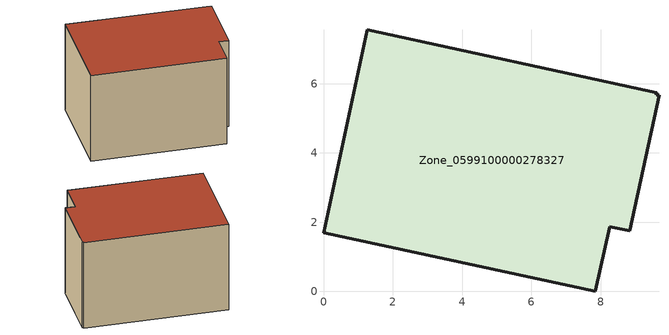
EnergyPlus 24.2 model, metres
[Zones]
Zone_0599100000278327
 floor ground (C_G): 0,1.69 1.26,7.56 9.62,5.74 9.6,5.68 9.69,5.66 8.84,1.75 8.26,1.87 7.85,0 z0
 wall outside (C_F): 1.26,7.56 0,1.69 7.85,0 8.26,1.87 8.84,1.75 9.69,5.66 9.6,5.68 9.62,5.74 1.26,7.56 z0:5.66
 roof outside (C_R): 8.84,1.75 9.69,5.66 9.6,5.68 9.62,5.74 1.26,7.56 0,1.69 7.85,0 8.26,1.87 z5.66
[BUILDING]
Pand.0599100000278327: North Axis=0; Terrain=City; Loads Convergence Tolerance Value=0.04; Temperature Convergence Tolerance Value=0.4; Solar Distribution=FullExterior; Maximum Number of Warmup Days=25; Minimum Number of Warmup Days=1
[Site:Location]
Rotterdam.The.Hague.AP_ZH_NLD Design_Conditions: Latitude=51.96; Longitude=4.45; Time Zone=1; Elevation=-4.5
[SITE:GROUNDTEMPERATURE:BUILDINGSURFACE]
18, 18, 18, 18, 18, 18, 18, 18, 18, 18, 18, 18
[MATERIAL] Thermal Absorptance=0.9; Solar Absorptance=0.7; Visible Absorptance=0.7
Name | Roughness | Thickness | Conductivity | Density | Specific Heat
G.TI.1975-1991 | MediumSmooth | 0.15 | 0.288461 | 540 | 1210
F.TI.1975-1991 | Rough | 0.3 | 0.230769 | 1920 | 840
R.TI.1975-1991 | MediumRough | 0.2 | 0.153846 | 1500 | 1000
[CONSTRUCTION]
C_G: G.TI.1975-1991
C_F: F.TI.1975-1991
C_R: R.TI.1975-1991
[ZONE]
Zone_0599100000278327: Type=1; Multiplier=1; Ceiling Height=Autocalculate; Volume=Autocalculate; Floor Area=autocalculate; Part of Total Floor Area=Yes
[ZONEINFILTRATION:DESIGNFLOWRATE]
Infil_Zone_0599100000278327: Zone or ZoneList or Space or SpaceList=Zone_0599100000278327; Schedule=AlwaysOn; Design Flow Rate Calculation Method=Flow/Area; Flow Rate per Floor Area=0.003; Constant Term Coefficient=1; Temperature Term Coefficient=0; Velocity Term Coefficient=0; Velocity Squared Term Coefficient=0
[HVACTEMPLATE:ZONE:IDEALLOADSAIRSYSTEM]
Zone_0599100000278327: Maximum Heating Supply Air Temperature=50; Minimum Cooling Supply Air Temperature=13; Maximum Heating Supply Air Humidity Ratio=0.0156; Minimum Cooling Supply Air Humidity Ratio=0.0077; Heating Limit=NoLimit; Cooling Limit=NoLimit; Dehumidification Control Type=ConstantSensibleHeatRatio; Cooling Sensible Heat Ratio=0.7; Dehumidification Setpoint=60; Humidification Control Type=None; Humidification Setpoint=30; Outdoor Air Method=None; Outdoor Air Flow Rate per Person=0.00944; Outdoor Air Flow Rate per Zone Floor Area=0; Outdoor Air Flow Rate per Zone=0; Demand Controlled Ventilation Type=None; Outdoor Air Economizer Type=NoEconomizer; Heat Recovery Type=None; Sensible Heat Recovery Effectiveness=0.7; Latent Heat Recovery Effectiveness=0.65
[ZONECONTROL:THERMOSTAT]
ThermostatControl_Zone_0599100000278327: Zone or ZoneList=Zone_0599100000278327; Control Type Schedule=DualSetpointControlType; Control 1=Thermostat_Zone_0599100000278327; Temperature Difference Between Cutout And Setpoint=0
[THERMOSTATSETPOINT:DUALSETPOINT]
Thermostat_Zone_0599100000278327: Heating Setpoint Temperature Schedule=HeatingSetpoint_Zone_0599100000278327; Cooling Setpoint Temperature Schedule=CoolingSetpoint_Zone_0599100000278327
[SCHEDULE:COMPACT]
HeatingSetpoint_Zone_0599100000278327: Through: 12/31, For: AllDays, Until: 24:00, 21
CoolingSetpoint_Zone_0599100000278327: Through: 12/31, For: AllDays, Until: 24:00, 24
DualSetpointControlType: Through: 12/31, For: AllDays, Until: 24:00, 4
AlwaysOn: Through: 12/31, For: AllDays, Until: 24:00, 1
